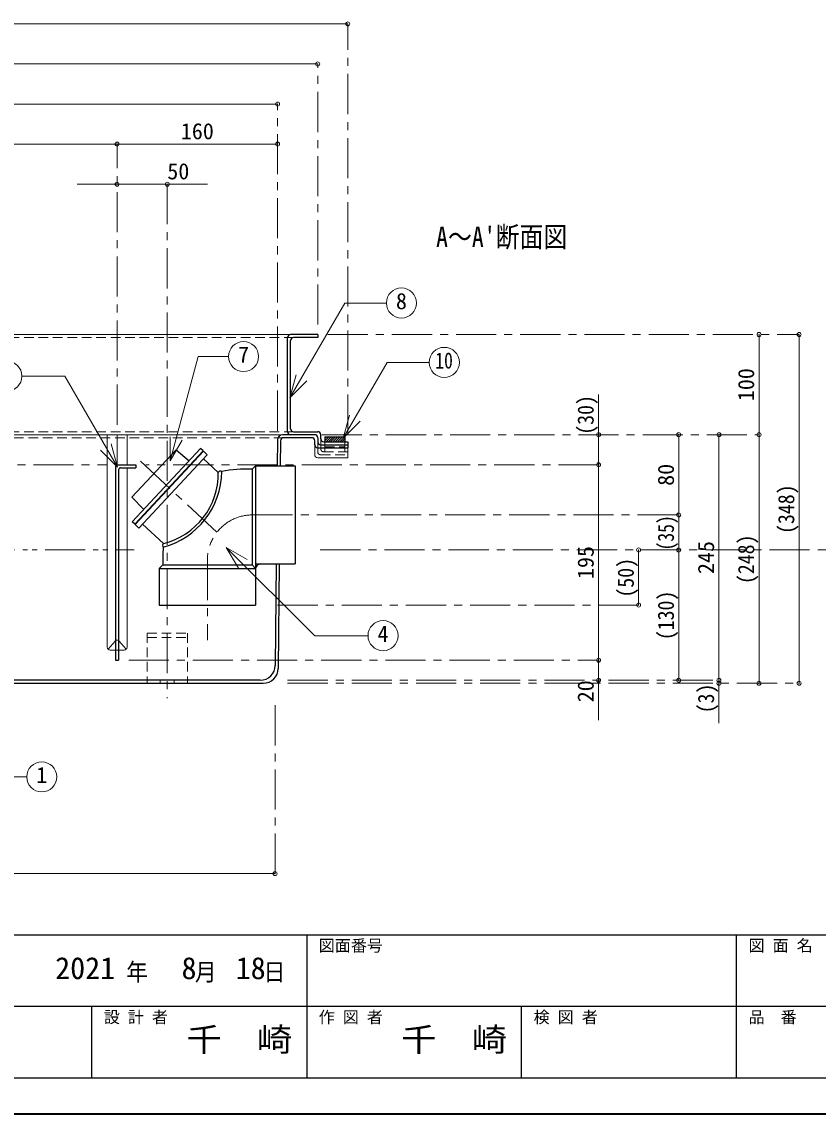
# Model space of a CAD drawing. Units: millimetres, scale not verified. Extents: x -1682 to 1558, y -1128 to 1120.
# Drawn here: x 38 to 832, y -1128 to -38 of the extents above; entities that cross this region are included whole.
import ezdxf
from ezdxf.enums import TextEntityAlignment as Align

# ---------------------------------------------------------------- set-up
doc = ezdxf.new("R2010")
doc.units = ezdxf.units.MM
doc.header["$LTSCALE"] = 8
doc.header["$PDMODE"] = 32
doc.header["$PDSIZE"] = 4
for name, pattern in [('CHAIN1', [8, 5, -1, 1, -1]), ('DASHED1', [1.8, 1.2, -0.6]), ('DOUBLE_CHAIN1', [8.8, 5, -1, 0.6, -0.6, 0.6, -1])]:
    doc.linetypes.add(name, pattern=pattern)
doc.layers.add('0-0____1', color=4, linetype='Continuous', lineweight=9)
doc.styles.add('ＭＳ ゴシック', font='')
doc.styles.get('ＭＳ ゴシック').set_extended_font_data('MS Gothic')

msp = doc.modelspace()

# ---------------------------------------------------------------- linework, layer by layer
at = {"layer": '0-0____1'}
for p, q in [((363.284, -40.434), (-576.716, -40.434)), ((-546.716, -80.434), (333.284, -80.434)), ((293.284, -120.434), (-506.716, -120.434)), ((-106.716, -160.434), (133.284, -160.434)), ((133.284, -160.434), (293.284, -160.434)), ((93.284, -200.434), (223.284, -200.434)), ((-519.716, -350.434), (306.284, -350.434)), ((773.284, -450.434), (773.284, -350.434)), ((813.284, -350.434), (813.284, -698.434)), ((613.284, -480.434), (613.284, -410.434)), ((-511.665, -450.434), (298.233, -450.434)), ((123.381, -662.434), (123.381, -450.434)), ((133.284, -450.434), (133.284, -480.498)), ((143.187, -450.434), (143.187, -480.434)), ((340.284, -456.519), (344.369, -452.434)), ((340.284, -454.256), (342.106, -452.434)), ((341.632, -457.434), (346.632, -452.434)), ((343.894, -457.434), (348.894, -452.434)), ((346.157, -457.434), (351.157, -452.434)), ((348.42, -457.434), (353.42, -452.434)), ((350.682, -457.434), (355.682, -452.434)), ((352.945, -457.434), (357.945, -452.434)), ((355.208, -457.434), (360.208, -452.434)), ((357.471, -457.434), (360.284, -454.621)), ((359.733, -457.434), (360.284, -456.884)), ((693.284, -450.434), (693.284, -530.434)), ((733.284, -695.434), (733.284, -450.434)), ((773.284, -450.434), (773.284, -698.434)), ((143.187, -662.434), (143.187, -483.434)), ((613.284, -480.434), (613.284, -675.434)), ((693.284, -530.434), (693.284, -565.434)), ((653.284, -565.434), (653.284, -620.434)), ((693.284, -565.434), (693.284, -695.434)), ((124.256, -664.551), (131.153, -656.323)), ((142.313, -664.551), (135.416, -656.323)), ((131.784, -665.434), (126.381, -665.434)), ((134.784, -665.434), (140.187, -665.434)), ((613.284, -675.434), (613.284, -735.434)), ((733.284, -738.434), (733.284, -695.434)), ((-504.216, -888.434), (290.784, -888.434))]:
    msp.add_line(p, q, dxfattribs=at)
at = {"layer": '0-0____1', "linetype": 'CHAIN1'}
for p, q in [((363.284, -450.434), (363.284, -40.434)), ((333.284, -340.434), (333.284, -80.434)), ((293.284, -446.434), (293.284, -120.434)), ((133.284, -440.434), (133.284, -160.434)), ((183.284, -200.434), (183.284, -713.434)), ((343.284, -350.434), (813.284, -350.434)), ((337.284, -450.434), (773.284, -450.434)), ((232.777, -547.79), (151.719, -472.202)), ((-78.216, -480.434), (123.784, -480.434)), ((613.284, -480.434), (161.784, -480.434)), ((268.284, -530.434), (693.284, -530.434)), ((335.784, -565.434), (938.284, -565.434)), ((223.284, -575.434), (223.284, -655.434)), ((293.284, -620.434), (653.284, -620.434)), ((144.784, -675.434), (613.284, -675.434)), ((303.284, -695.434), (733.284, -695.434)), ((303.284, -698.434), (813.284, -698.434)), ((290.784, -888.434), (290.784, -713.434))]:
    msp.add_line(p, q, dxfattribs=at)
at = {"layer": '0-0____1', "color": 7, "lineweight": 18}
for p, q in [((305.561, -413.701), (360.236, -319.001)), ((401.764, -319.001), (360.236, -319.001)), ((186.208, -476.534), (214.091, -372.473)), ((244.338, -372.473), (214.091, -372.473)), ((358.632, -454.01), (402.376, -378.243)), ((444.48, -378.243), (402.376, -378.243)), ((81.261, -391.995), (38.276, -391.995)), ((133.663, -482.758), (81.261, -391.995)), ((305.561, -413.701), (311.773, -390.519)), ((305.561, -413.701), (322.532, -396.73)), ((358.632, -454.01), (364.843, -430.828)), ((358.632, -454.01), (375.602, -437.04)), ((186.208, -476.534), (186.208, -452.534)), ((186.208, -476.534), (198.208, -455.75)), ((133.663, -482.758), (116.692, -465.788)), ((133.663, -482.758), (127.451, -459.576)), ((330.284, -470.434), (330.284, -460.434)), ((363.284, -463.434), (363.284, -473.434)), ((333.284, -473.434), (363.284, -473.434)), ((242.134, -562.858), (254.134, -583.642)), ((242.134, -562.858), (262.918, -574.858)), ((242.134, -562.858), (330.252, -650.976)), ((383.413, -650.976), (330.252, -650.976)), ((43.137, -791.919), (-4.807, -791.919))]:
    msp.add_line(p, q, dxfattribs=at)
at = {"layer": '0-0____1', "linetype": 'DASHED1'}
for p, q in [((309.284, -353.434), (-522.716, -353.434)), ((309.284, -447.434), (-546.716, -447.434)), ((299.223, -453.434), (-540.716, -453.434)), ((333.284, -467.434), (333.284, -457.434)), ((336.284, -464.434), (336.284, -454.434)), ((340.284, -457.434), (340.284, -467.434)), ((360.284, -457.434), (360.284, -467.434)), ((339.284, -467.434), (363.284, -467.434)), ((340.284, -462.434), (360.284, -462.434)), ((336.284, -470.434), (363.284, -470.434)), ((163.284, -648.434), (163.284, -698.434)), ((163.284, -652.934), (203.284, -652.934)), ((131.784, -665.434), (134.784, -665.434)), ((203.284, -695.234), (163.284, -695.234)), ((176.284, -695.234), (176.284, -698.434)), ((190.284, -695.234), (190.284, -698.434))]:
    msp.add_line(p, q, dxfattribs=at)
at = {"layer": '0-0____1', "color": 5, "lineweight": 25}
for p, q in [((303.284, -447.434), (303.284, -353.434)), ((333.284, -350.434), (306.284, -350.434)), ((306.284, -444.434), (306.284, -356.434)), ((333.284, -353.434), (309.284, -353.434)), ((333.284, -350.434), (333.284, -353.434)), ((293.234, -455.383), (292.968, -481.434)), ((296.223, -456.404), (295.968, -481.434)), ((330.284, -450.434), (298.233, -450.434)), ((327.284, -453.434), (299.223, -453.434)), ((309.284, -447.434), (333.284, -447.434)), ((330.284, -460.434), (330.284, -456.434)), ((333.284, -453.434), (333.284, -457.434)), ((336.284, -454.434), (336.284, -450.434)), ((339.284, -457.434), (363.284, -457.434)), ((340.284, -452.434), (340.284, -457.434)), ((363.284, -457.434), (363.284, -463.434)), ((191.997, -465.666), (148.008, -512.838)), ((216.536, -464.278), (148.336, -537.414)), ((219.096, -466.665), (150.896, -539.801)), ((219.461, -467.006), (151.261, -540.142)), ((191.997, -465.666), (205.112, -476.528)), ((219.096, -466.665), (216.536, -464.278)), ((223.118, -470.416), (219.461, -467.006)), ((333.284, -463.434), (363.284, -463.434)), ((336.284, -460.434), (363.284, -460.434)), ((223.118, -470.416), (154.918, -543.552)), ((234.028, -488.042), (219.401, -474.402)), ((131.784, -482.434), (131.784, -675.434)), ((133.784, -480.434), (151.784, -480.434)), ((134.784, -485.434), (134.784, -675.434)), ((136.784, -483.434), (151.784, -483.434)), ((151.784, -480.434), (151.784, -483.434)), ((271.284, -481.434), (267.784, -484.934)), ((267.784, -484.934), (267.784, -580.434)), ((271.284, -481.434), (271.284, -620.434)), ((271.284, -481.434), (310.784, -481.434)), ((310.784, -481.434), (310.784, -579.434)), ((148.008, -512.838), (159.759, -525.163)), ((150.896, -539.801), (148.336, -537.414)), ((154.918, -543.552), (151.261, -540.142)), ((179.375, -558.906), (158.635, -539.566)), ((175.284, -583.934), (178.784, -580.434)), ((175.284, -583.934), (271.284, -583.934)), ((175.284, -583.934), (175.284, -620.434)), ((178.784, -580.434), (267.784, -580.434)), ((267.784, -580.434), (271.284, -583.934)), ((271.284, -579.434), (310.784, -579.434)), ((291.968, -579.434), (290.936, -680.587)), ((294.968, -579.434), (293.905, -683.587)), ((175.284, -620.434), (271.284, -620.434)), ((131.784, -675.434), (134.784, -675.434)), ((275.936, -695.434), (-489.368, -695.434)), ((-492.338, -698.434), (278.906, -698.434))]:
    msp.add_line(p, q, dxfattribs=at)
at = {"layer": '0-0____1', "linetype": 'DOUBLE_CHAIN1'}
msp.add_line((-501.716, -565.434), (150.284, -565.434), dxfattribs=at)
at = {"layer": '0-0____1', "color": 6, "lineweight": 25}
for p, q in [((-1645.716, -949.577), (1522.284, -949.577)), ((322.284, -949.577), (322.284, -1092.434)), ((750.856, -1092.434), (750.856, -949.577)), ((1522.284, -1021.006), (-106.287, -1021.006)), ((107.998, -1092.434), (107.998, -1021.006)), ((536.57, -1092.434), (536.57, -1021.006)), ((1522.284, -1092.434), (-1645.716, -1092.434))]:
    msp.add_line(p, q, dxfattribs=at)
at = {"layer": '0-0____1', "color": 1, "lineweight": 40}
msp.add_line((1558.284, -1128.434), (-1681.716, -1128.434), dxfattribs=at)
at = {"layer": '0-0____1', "color": 5, "lineweight": 25}
msp.add_lwpolyline([(340.284, -452.434), (360.284, -452.434), (360.284, -457.434)], dxfattribs=at)
at = {"layer": '0-0____1', "linetype": 'DASHED1'}
msp.add_lwpolyline([(163.284, -648.434), (203.284, -648.434), (203.284, -698.434)], dxfattribs=at)
at = {"layer": '0-0____1', "color": 7, "lineweight": 18}
for centre in [(416.764, -319.001), (259.338, -372.473), (459.48, -378.243), (23.276, -391.995), (398.413, -650.976), (58.137, -791.919)]:
    msp.add_circle(centre, 15, dxfattribs=at)
at = {"layer": '0-0____1', "color": 5, "lineweight": 25}
for centre, radius, start, end in [((306.284, -353.434), 3, 90, 180), ((309.284, -356.434), 3, 90, 180), ((309.284, -444.434), 3, 180, 270), ((298.233, -455.434), 5, 90, 179.41537), ((299.223, -456.434), 3, 90, 179.41537), ((306.284, -447.434), 3, 180, 270), ((327.284, -456.434), 3, 0, 90), ((330.284, -453.434), 3, 0, 90), ((333.284, -450.434), 3, 0, 90), ((336.284, -457.434), 3, 180, 270), ((339.284, -454.434), 3, 180, 270), ((333.284, -460.434), 3, 180, 270), ((133.784, -482.434), 2, 90, 180), ((136.784, -485.434), 2, 90, 180), ((158.577, -486.478), 79.015, 285.07264, 359.43303), ((162.52, -489.399), 71.521, 283.63074, 1.08737), ((236.233, -489.584), 2.691, 59.76215, 145.02548), ((261.975, -606.728), 121.932, 87.26947, 101.53742), ((181.676, -560.997), 3.109, 137.73065, 214.85974), ((416.036, -576.172), 237.29, 176.76321, 181.02918), ((276.371, -584.557), 5.124, 91.37989, 173.01852), ((275.936, -680.434), 15, 270, 359.41537), ((278.906, -683.434), 15, 270, 359.41537)]:
    msp.add_arc(centre, radius, start, end, dxfattribs=at)
at = {"layer": '0-0____1', "linetype": 'DASHED1'}
for centre, start, end in [((336.284, -467.434), 180, 270), ((339.284, -464.434), 180, 270), ((133.284, -658.434), 60, 120)]:
    msp.add_arc(centre, 3, start, end, dxfattribs=at)
at = {"layer": '0-0____1', "color": 7, "lineweight": 18}
msp.add_arc((333.284, -470.434), 3, 180, 270, dxfattribs=at)
at = {"layer": '0-0____1', "linetype": 'CHAIN1'}
msp.add_arc((268.284, -575.434), 45, 90, 180, dxfattribs=at)
at = {"layer": '0-0____1'}
for centre, start, end in [((126.381, -662.434), 180, 270), ((133.284, -658.434), 120, 135.27973), ((133.284, -658.434), 44.72027, 60), ((140.187, -662.434), 270, 0)]:
    msp.add_arc(centre, 3, start, end, dxfattribs=at)
at = {"layer": '0-0____1', "color": 1}
for p in [(363.284, -40.434), (333.284, -80.434), (293.284, -120.434), (133.284, -160.434), (293.284, -160.434), (133.284, -200.434), (183.284, -200.434), (773.284, -350.434), (813.284, -350.434), (613.284, -450.434), (693.284, -450.434), (733.284, -450.434), (773.284, -450.434), (613.284, -480.434), (693.284, -530.434), (653.284, -565.434), (693.284, -565.434), (653.284, -620.434), (613.284, -675.434), (613.284, -695.434), (693.284, -695.434), (733.284, -695.434), (733.284, -698.434), (773.284, -698.434), (813.284, -698.434), (290.784, -888.434)]:
    msp.add_point(p, dxfattribs=at)

# ---------------------------------------------------------------- texts
at = {"layer": '0-0____1', "color": 7, "style": 'ＭＳ ゴシック'}
for s, height, p in [('160', 16.13, (196.784, -160.434)), ('50', 16.13, (183.284, -200.434)), ('8', 16.13, (411.264, -330.001)), ('7', 16.13, (253.838, -383.473)), ('4', 16.13, (392.913, -661.976)), ('1', 16.13, (52.637, -802.919)), ('図面番号', 11.73, (334.284, -969.577)), ('図 面 名', 11.73, (762.856, -969.577)), ('2021', 21.99, (71.484, -1000.292)), ('8', 21.99, (197.484, -1000.292)), ('18', 21.99, (251.484, -1000.292)), ('設 計 者', 11.73, (119.998, -1041.006)), ('作 図 者', 11.73, (334.284, -1041.006)), ('検 図 者', 11.73, (548.57, -1041.006)), ('品\u3000番', 11.73, (762.856, -1041.006))]:
    msp.add_text(s, height=height, dxfattribs=at).set_placement(p, align=Align.BOTTOM_LEFT)
for s, height, width, p in [("A～A'断面図", 20.53, 0.85, (451.284, -269.434)), ('10', 16.13, 0.8, (450.48, -389.243)), ('千\u3000崎', 23.46, 1.1, (202.284, -1072.72)), ('千\u3000崎', 23.46, 1.1, (416.57, -1072.72))]:
    msp.add_text(s, height=height, dxfattribs=dict(at, width=width)).set_placement(p, align=Align.BOTTOM_LEFT)
for s, p in [('100', (773.284, -416.934)), ('80', (693.284, -501.434)), ('195', (613.284, -594.434)), ('245', (733.284, -589.434)), ('20', (613.284, -717.434))]:
    msp.add_text(s, height=16.13, rotation=90, dxfattribs=at).set_placement(p, align=Align.BOTTOM_LEFT)
for s, width, p in [('(30)', 0.9, (613.284, -450.434)), ('(348)', 0.9, (813.284, -549.434)), ('(35)', 0.8, (693.284, -565.934)), ('(248)', 0.9, (773.284, -599.434)), ('(50)', 0.9, (653.284, -612.934)), ('(130)', 0.9, (693.284, -655.434)), ('(3)', 0.9, (733.284, -728.434))]:
    msp.add_text(s, height=16.13, rotation=90, dxfattribs=dict(at, width=width)).set_placement(p, align=Align.BOTTOM_LEFT)
at = {"layer": '0-0____1', "color": 7, "insert": (142.284, -997.292), "char_height": 17.6, "attachment_point": 7, "style": 'ＭＳ ゴシック'}
msp.add_mtext('\\T1.27;\\W0.9;年\\~\\~\\~月\\~\\~\\~日', dxfattribs=at)

doc.saveas('drawing.dxf')
